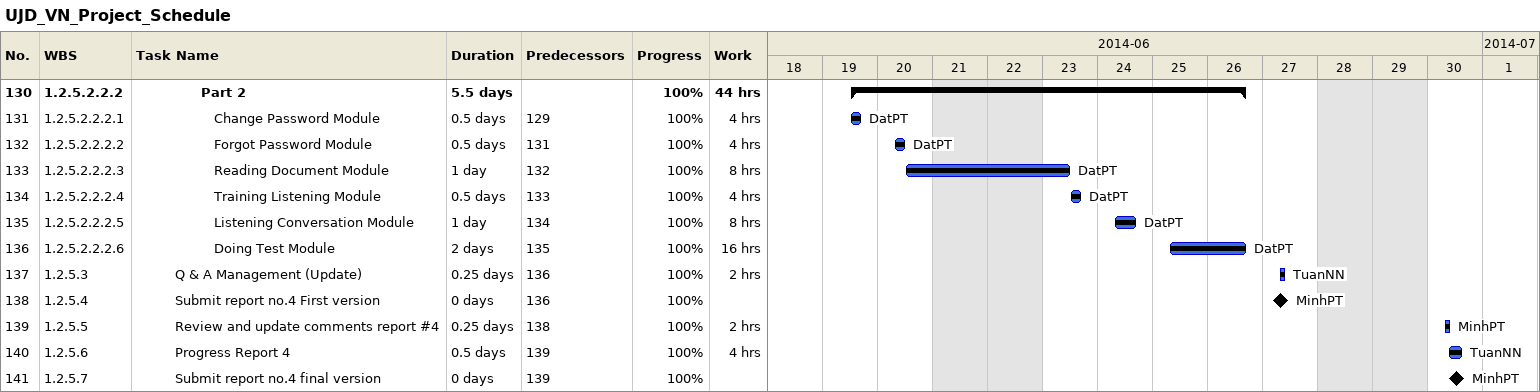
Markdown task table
UJD_VN_Project_Schedule

| ID | WBS | Task | Duration | Start | Finish | Predecessors | Resources | % complete | Work (h) |
|---|---|---|---|---|---|---|---|---|---|
| 130 | 1.2.5.2.2.2 | **Part 2** | 5.5d | 2014-06-19 | 2014-06-26 |  |  | 100 | 44 |
| 131 | 1.2.5.2.2.2.1 | Change Password Module | 0.5d | 2014-06-19 | 2014-06-19 | 129 | DatPT | 100 | 4 |
| 132 | 1.2.5.2.2.2.2 | Forgot Password Module | 0.5d | 2014-06-20 | 2014-06-20 | 131 | DatPT | 100 | 4 |
| 133 | 1.2.5.2.2.2.3 | Reading Document Module | 1d | 2014-06-20 | 2014-06-23 | 132 | DatPT | 100 | 8 |
| 134 | 1.2.5.2.2.2.4 | Training Listening Module | 0.5d | 2014-06-23 | 2014-06-23 | 133 | DatPT | 100 | 4 |
| 135 | 1.2.5.2.2.2.5 | Listening Conversation Module | 1d | 2014-06-24 | 2014-06-24 | 134 | DatPT | 100 | 8 |
| 136 | 1.2.5.2.2.2.6 | Doing Test Module | 2d | 2014-06-25 | 2014-06-26 | 135 | DatPT | 100 | 16 |
| 137 | 1.2.5.3 | Q & A Management (Update) | 0.25d | 2014-06-27 | 2014-06-27 | 136 | TuanNN | 100 | 2 |
| 138 | 1.2.5.4 | Submit report no.4 First version | 0d | 2014-06-27 | 2014-06-27 | 136 | MinhPT | 100 |  |
| 139 | 1.2.5.5 | Review and update comments report #4 | 0.25d | 2014-06-30 | 2014-06-30 | 138 | MinhPT | 100 | 2 |
| 140 | 1.2.5.6 | Progress Report 4 | 0.5d | 2014-06-30 | 2014-06-30 | 139 | TuanNN | 100 | 4 |
| 141 | 1.2.5.7 | Submit report no.4 final version | 0d | 2014-06-30 | 2014-06-30 | 139 | MinhPT | 100 |  |
